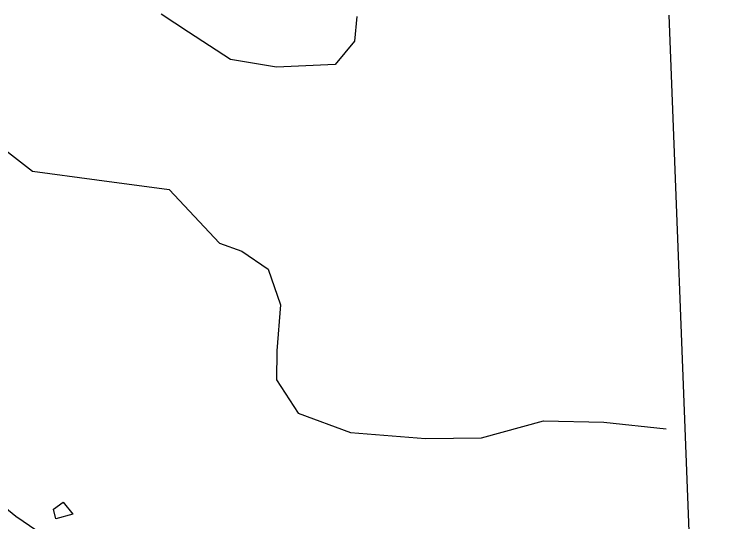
# Model space of a CAD drawing. Header units: metres. Extents: x -8.54 to -4.9, y -14.63 to -11.99.
# Drawn here: x -6.166 to -4.901, y -12.892 to -11.989 of the extents above; entities that cross this region are included whole.
import ezdxf

# ---------------------------------------------------------------- set-up
doc = ezdxf.new("R2010")
doc.units = ezdxf.units.M
doc.header["$LTSCALE"] = 25
doc.header["$MEASUREMENT"] = 0
doc.linetypes.add('GESTRICHELT', pattern=[0.75, 0.5, -0.25])
doc.linetypes.add('STRICHPUNKTX2', pattern=[2, 1, -0.5, 0, -0.5])
for name, color, linetype in [('BEFUND', 1, 'CONTINUOUS'), ('BEFUND_UNSICHER', 1, 'GESTRICHELT'), ('GRABUNGSGRENZE', 3, 'STRICHPUNKTX2'), ('STEINE', 4, 'CONTINUOUS')]:
    doc.layers.add(name, color=color, linetype=linetype)

msp = doc.modelspace()

# ---------------------------------------------------------------- linework, layer by layer
at = {"layer": 'BEFUND'}
for points in [[(-6.2727, -11.9908), (-6.2034, -12.0488), (-6.1937, -12.0753), (-6.2034, -12.1481), (-6.1921, -12.2219), (-6.1331, -12.2677), (-6.019, -12.2829), (-5.8907, -12.3002), (-5.8011, -12.3954), (-5.7618, -12.4097), (-5.715, -12.4417), (-5.6931, -12.5048), (-5.6997, -12.5863), (-5.7002, -12.6382), (-5.662, -12.6973), (-5.5688, -12.7319), (-5.4359, -12.7425), (-5.3366, -12.741), (-5.2266, -12.7109), (-5.1192, -12.7134), (-5.0087, -12.7251)], [(-5.5578, -11.9926), (-5.5619, -12.0364), (-5.596, -12.0781), (-5.7003, -12.0828), (-5.7818, -12.069), (-5.8562, -12.0207), (-5.905, -11.9886)]]:
    msp.add_lwpolyline(points, dxfattribs=at)
at = {"layer": 'BEFUND_UNSICHER', "flags": 128}
msp.add_lwpolyline([(-6.6661, -12.5087), (-6.5647, -12.6472), (-6.3753, -12.7062), (-6.1629, -12.8802), (-5.9775, -13.006), (-5.6241, -13.1418), (-5.148, -13.326)], dxfattribs=at)
at = {"layer": 'GRABUNGSGRENZE', "flags": 128}
msp.add_lwpolyline([(-8.5054, -13.5627), (-8.3501, -13.5805), (-8.0191, -13.6064), (-7.3322, -13.7752), (-7.1412, -13.824), (-7.0073, -13.854), (-6.0046, -14.3008), (-4.9979, -14.6217), (-4.9012, -14.6253), (-5.0033, -11.9904)], dxfattribs=at)
at = {"layer": 'STEINE'}
msp.add_lwpolyline([(-6.0789, -12.8553), (-6.0616, -12.8766), (-6.0921, -12.8853), (-6.0957, -12.868), (-6.0789, -12.8553)], dxfattribs=at)

doc.saveas('drawing.dxf')
